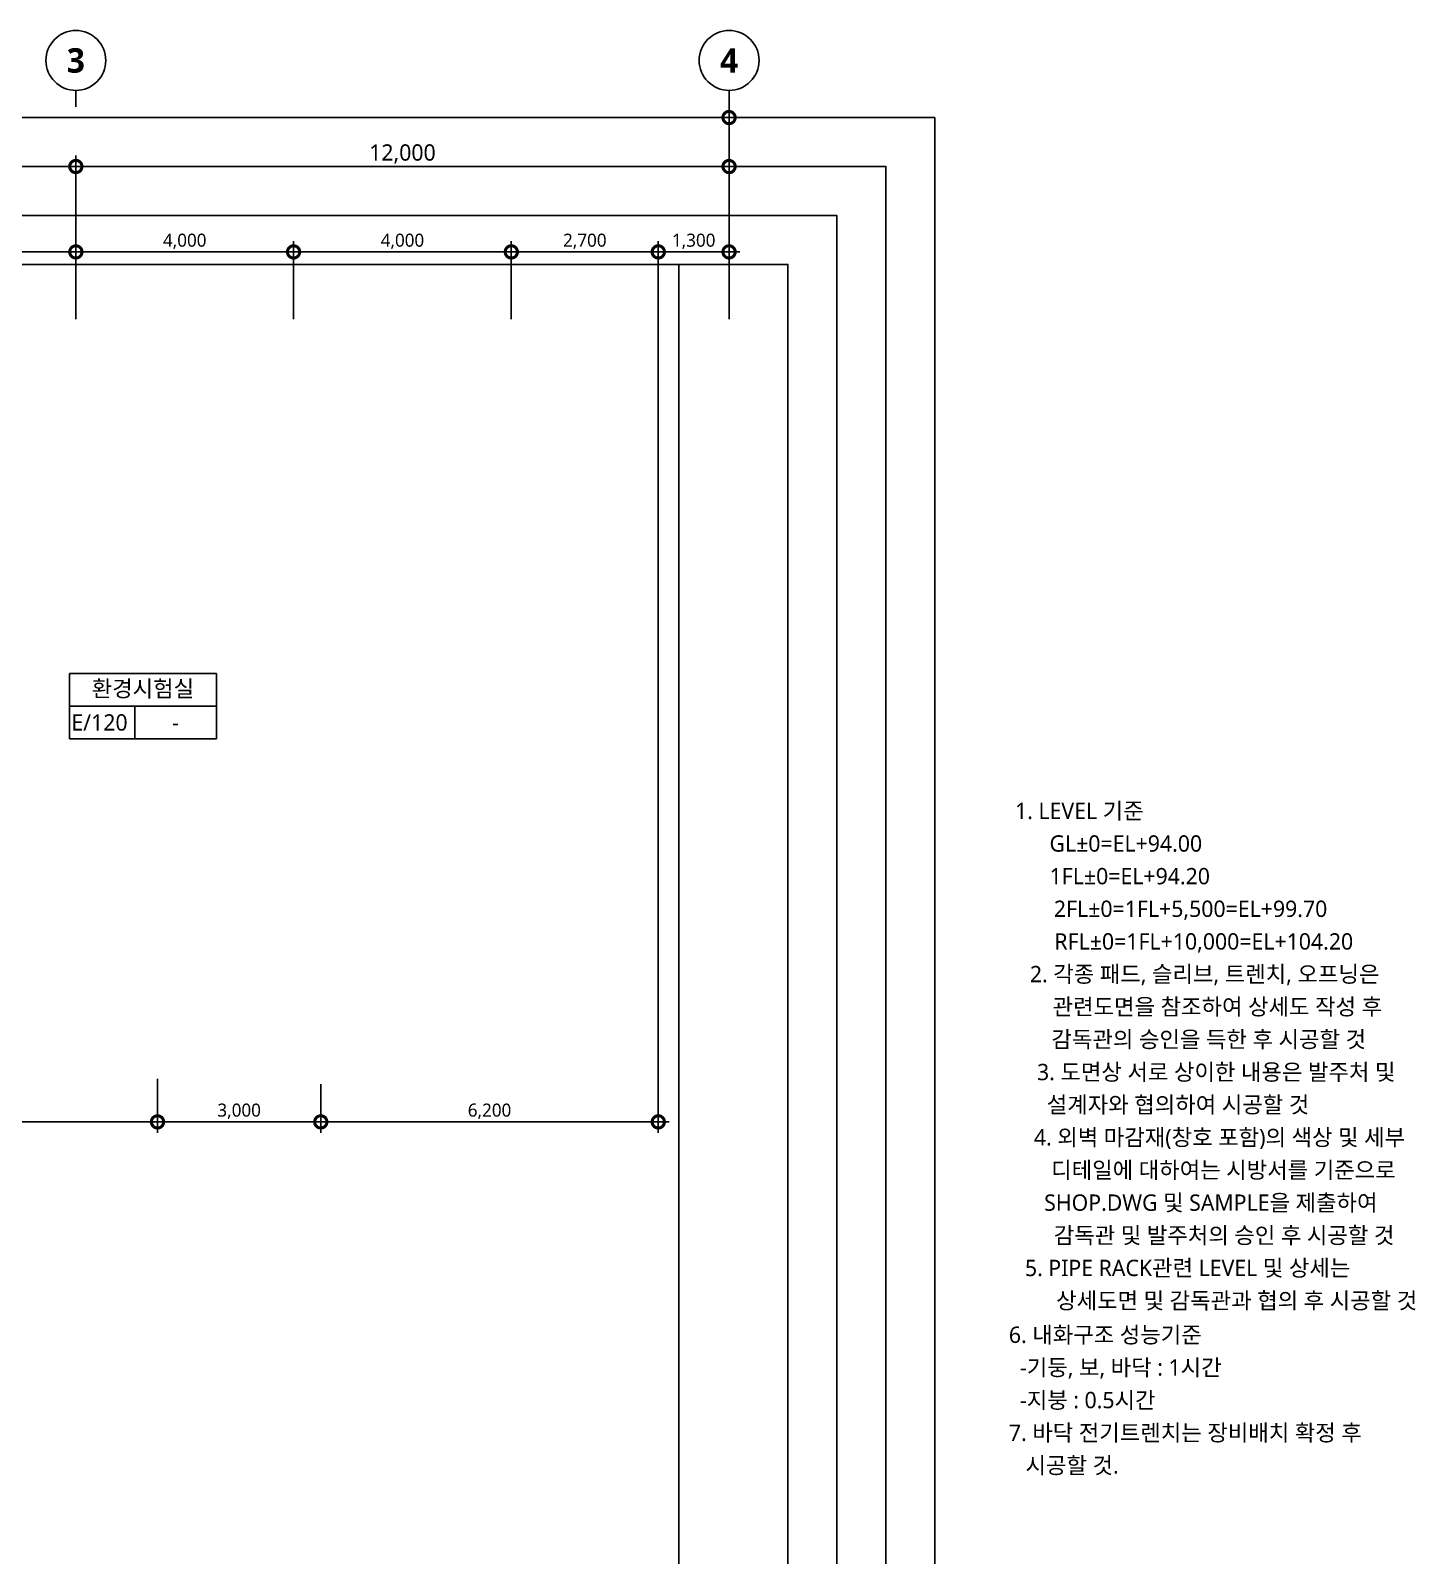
# Model space of a CAD drawing. Header units: millimetres. Extents: x 6046 to 249480, y 2179 to 57100.
# Drawn here: x 55837 to 81280, y 29075 to 57100 of the extents above; entities that cross this region are included whole.
import ezdxf
from ezdxf.enums import TextEntityAlignment as Align

# ---------------------------------------------------------------- set-up
doc = ezdxf.new("R2010")
doc.units = ezdxf.units.MM
doc.header["$LTSCALE"] = 100
doc.layers.get('DEFPOINTS').update_dxf_attribs({"color": 137})
for name, color, linetype in [('3TXT', 3, 'Continuous'), ('AA-FLXK-OPEN', 1, 'Continuous'), ('DIM', 7, 'Continuous'), ('DIM1', 7, 'Continuous'), ('SYM-BUB', 3, 'Continuous'), ('TEXT-NOTE', 6, 'Continuous')]:
    doc.layers.add(name, color=color, linetype=linetype)
doc.layers.add('TEMP', color=171, linetype='Continuous', plot=False)
doc.styles.add('스타일1', font='malgun.ttf')
doc.styles.add('스타일2', font='malgunbd.ttf')
doc.dimstyles.new('GAUN-100', dxfattribs={"dimscale": 100, "dimtxt": 3, "dimasz": 1, "dimexe": 1, "dimexo": 1, "dimgap": 0.5, "dimtad": 1, "dimdec": 0, "dimzin": 1, "dimdsep": 46, "dimlunit": 6, "dimtxsty": '스타일1', "dimblk": 'GAUN-DOT', "dimcen": -2, "dimdle": 2, "dimclrd": 256, "dimclre": 256, "dimclrt": 3, "dimadec": 0, "dimazin": 0, "dimtfac": 1, "dimtdec": 0, "dimtix": 1, "dimtmove": 2, "dimatfit": 3, "dimldrblk": 'DOTSMALL', "dimfxl": 1, "dimtolj": 1, "dimtzin": 1, "dimarcsym": 0})
doc.dimstyles.new('GAUN-100-I', dxfattribs={"dimscale": 100, "dimtxt": 2.4, "dimasz": 1, "dimexe": 1, "dimexo": 1, "dimgap": 0.5, "dimtad": 1, "dimdec": 0, "dimzin": 1, "dimdsep": 46, "dimlunit": 6, "dimtxsty": '스타일1', "dimblk": 'GAUN-DOT', "dimcen": -2, "dimdle": 2, "dimclrd": 256, "dimclre": 256, "dimclrt": 4, "dimadec": 0, "dimazin": 0, "dimtfac": 1, "dimtdec": 0, "dimtix": 1, "dimtmove": 2, "dimatfit": 3, "dimldrblk": 'DOTSMALL', "dimfxl": 1, "dimtolj": 1, "dimtzin": 1, "dimarcsym": 0})

# ---------------------------------------------------------------- blocks, each defined once
blk = doc.blocks.new('GAUN-DOT')
at = {"linetype": 'ByBlock'}
for p, q in [((2, 0), (-2, 0)), ((0, -2), (0, 2))]:
    blk.add_line(p, q, dxfattribs=at)
at = {"const_width": 2.25}
blk.add_lwpolyline([(0, 0.28125, 1), (0, -0.28125, 1)], format="xyb", close=True, dxfattribs=at)
blk = doc.blocks.new('*D18')
at = {"layer": 'DEFPOINTS', "color": 0, "transparency": 16777216}
for p in [(56670, 54600), (49370, 52800), (56670, 52800)]:
    blk.add_point(p, dxfattribs=at)
at = {"layer": 'DIM', "lineweight": -2, "transparency": 16777216}
for p, q in [((49370, 52900), (49370, 54700)), ((56670, 52900), (56670, 54700)), ((49470, 54600), (56570, 54600))]:
    blk.add_line(p, q, dxfattribs=at)
at = {"layer": 'DIM', "lineweight": -2, "transparency": 16777216, "xscale": 100, "yscale": 100, "zscale": 100, "rotation": 180}
blk.add_blockref('GAUN-DOT', (49370, 54600), dxfattribs=at)
at = {"layer": 'DIM', "lineweight": -2, "transparency": 16777216, "xscale": 100, "yscale": 100, "zscale": 100}
blk.add_blockref('GAUN-DOT', (56670, 54600), dxfattribs=at)
at = {"layer": 'DIM', "color": 3, "transparency": 16777216, "insert": (53020, 54830), "char_height": 300, "attachment_point": 5, "style": '스타일1'}
blk.add_mtext('\\A1;7,300', dxfattribs=at)
blk = doc.blocks.new('_DotSmall')
at = {"color": 0, "linetype": 'ByBlock', "const_width": 0.5}
blk.add_lwpolyline([(-0.0625, 0, 1), (0.0625, 0, 1)], format="xyb", close=True, dxfattribs=at)
blk = doc.blocks.new('NEW_BUB')
at = {"layer": 'SYM-BUB', "color": 6}
blk.add_line((0, 3), (0, 0), dxfattribs=at)
blk.add_circle((0, 8.5), 5.5, dxfattribs=at)
at = {"layer": 'SYM-BUB', "color": 3, "style": '스타일2'}
blk.add_attdef('X', text='', height=4.5, dxfattribs=at).set_placement((0, 8.5), align=Align.MIDDLE)
blk = doc.blocks.new('*D19')
at = {"layer": 'DEFPOINTS', "color": 0, "transparency": 16777216}
for p in [(32670, 55500), (32670, 52800), (68670, 52800)]:
    blk.add_point(p, dxfattribs=at)
at = {"layer": 'DIM', "lineweight": -2, "transparency": 16777216}
for p, q in [((32670, 52900), (32670, 55600)), ((68570, 55500), (32770, 55500)), ((68670, 52900), (68670, 55600))]:
    blk.add_line(p, q, dxfattribs=at)
at = {"layer": 'DIM', "lineweight": -2, "transparency": 16777216, "xscale": 100, "yscale": 100, "zscale": 100, "rotation": 180}
blk.add_blockref('GAUN-DOT', (32670, 55500), dxfattribs=at)
at = {"layer": 'DIM', "lineweight": -2, "transparency": 16777216, "xscale": 100, "yscale": 100, "zscale": 100}
blk.add_blockref('GAUN-DOT', (68670, 55500), dxfattribs=at)
at = {"layer": 'DIM', "color": 3, "transparency": 16777216, "insert": (47170, 55780), "char_height": 300, "attachment_point": 5, "style": '스타일1'}
blk.add_mtext('\\A1;36,000', dxfattribs=at)
blk = doc.blocks.new('*D31')
at = {"layer": 'DEFPOINTS', "color": 0, "transparency": 16777216}
for p in [(56670, 54600), (56670, 52800), (68670, 52800)]:
    blk.add_point(p, dxfattribs=at)
at = {"layer": 'DIM', "lineweight": -2, "transparency": 16777216}
for p, q in [((56670, 52900), (56670, 54700)), ((68670, 52900), (68670, 54700)), ((68570, 54600), (56770, 54600))]:
    blk.add_line(p, q, dxfattribs=at)
at = {"layer": 'DIM', "lineweight": -2, "transparency": 16777216, "xscale": 100, "yscale": 100, "zscale": 100, "rotation": 180}
blk.add_blockref('GAUN-DOT', (56670, 54600), dxfattribs=at)
at = {"layer": 'DIM', "lineweight": -2, "transparency": 16777216, "xscale": 100, "yscale": 100, "zscale": 100}
blk.add_blockref('GAUN-DOT', (68670, 54600), dxfattribs=at)
at = {"layer": 'DIM', "color": 3, "transparency": 16777216, "insert": (62670, 54831), "char_height": 300, "attachment_point": 5, "style": '스타일1'}
blk.add_mtext('\\A1;12,000', dxfattribs=at)
blk = doc.blocks.new('room')
at = {"layer": 'TEXT-NOTE'}
for p, q in [((0, 0), (0, 12)), ((0, 12), (27, 12)), ((27, 12), (27, 0)), ((0, 6), (27, 6)), ((12, 0), (12, 6)), ((27, 0), (0, 0))]:
    blk.add_line(p, q, dxfattribs=at)
at = {"layer": 'TEXT-NOTE', "color": 3, "style": '스타일1'}
for tag, p in [('실명', (13.5, 9.28)), ('101', (5.53, 3.02)), ('2400', (19.5, 3))]:
    blk.add_attdef(tag, text='', height=3, dxfattribs=at).set_placement(p, align=Align.MIDDLE)
blk = doc.blocks.new('*D67')
at = {"layer": 'DEFPOINTS', "color": 0, "transparency": 16777216}
for p in [(44670, 37837), (58170, 37837), (58170, 37043)]:
    blk.add_point(p, dxfattribs=at)
at = {"layer": 'DIM1', "lineweight": -2, "transparency": 16777216}
for p, q in [((44670, 37737), (44670, 36943)), ((58170, 37737), (58170, 36943)), ((44770, 37043), (58070, 37043))]:
    blk.add_line(p, q, dxfattribs=at)
at = {"layer": 'DIM1', "lineweight": -2, "transparency": 16777216, "xscale": 100, "yscale": 100, "zscale": 100, "rotation": 180}
blk.add_blockref('GAUN-DOT', (44670, 37043), dxfattribs=at)
at = {"layer": 'DIM1', "lineweight": -2, "transparency": 16777216, "xscale": 100, "yscale": 100, "zscale": 100}
blk.add_blockref('GAUN-DOT', (58170, 37043), dxfattribs=at)
at = {"layer": 'DIM1', "color": 4, "transparency": 16777216, "insert": (51420, 37238), "char_height": 240, "attachment_point": 5, "style": '스타일1'}
blk.add_mtext('\\A1;13,500', dxfattribs=at)
blk = doc.blocks.new('*D68')
at = {"layer": 'DEFPOINTS', "color": 0, "transparency": 16777216}
for p in [(58170, 37837), (61170, 37837), (58170, 37043)]:
    blk.add_point(p, dxfattribs=at)
at = {"layer": 'DIM1', "lineweight": -2, "transparency": 16777216}
for p, q in [((58170, 37737), (58170, 36943)), ((61170, 37737), (61170, 36943)), ((61070, 37043), (58270, 37043))]:
    blk.add_line(p, q, dxfattribs=at)
at = {"layer": 'DIM1', "lineweight": -2, "transparency": 16777216, "xscale": 100, "yscale": 100, "zscale": 100, "rotation": 180}
blk.add_blockref('GAUN-DOT', (58170, 37043), dxfattribs=at)
at = {"layer": 'DIM1', "lineweight": -2, "transparency": 16777216, "xscale": 100, "yscale": 100, "zscale": 100}
blk.add_blockref('GAUN-DOT', (61170, 37043), dxfattribs=at)
at = {"layer": 'DIM1', "color": 4, "transparency": 16777216, "insert": (59670, 37238), "char_height": 240, "attachment_point": 5, "style": '스타일1'}
blk.add_mtext('\\A1;3,000', dxfattribs=at)
blk = doc.blocks.new('*D69')
at = {"layer": 'DEFPOINTS', "color": 0, "transparency": 16777216}
for p in [(61170, 37837), (67370, 37837), (67370, 37043)]:
    blk.add_point(p, dxfattribs=at)
at = {"layer": 'DIM1', "lineweight": -2, "transparency": 16777216}
for p, q in [((61170, 37737), (61170, 36943)), ((67370, 37737), (67370, 36943)), ((61270, 37043), (67270, 37043))]:
    blk.add_line(p, q, dxfattribs=at)
at = {"layer": 'DIM1', "lineweight": -2, "transparency": 16777216, "xscale": 100, "yscale": 100, "zscale": 100, "rotation": 180}
blk.add_blockref('GAUN-DOT', (61170, 37043), dxfattribs=at)
at = {"layer": 'DIM1', "lineweight": -2, "transparency": 16777216, "xscale": 100, "yscale": 100, "zscale": 100}
blk.add_blockref('GAUN-DOT', (67370, 37043), dxfattribs=at)
at = {"layer": 'DIM1', "color": 4, "transparency": 16777216, "insert": (64270, 37238), "char_height": 240, "attachment_point": 5, "style": '스타일1'}
blk.add_mtext('\\A1;6,200', dxfattribs=at)
blk = doc.blocks.new('*D224')
at = {"layer": 'DEFPOINTS', "color": 0, "transparency": 16777216}
for p in [(56670, 53031), (52670, 51697), (56670, 51697)]:
    blk.add_point(p, dxfattribs=at)
at = {"layer": 'DIM1', "lineweight": -2, "transparency": 16777216}
for p, q in [((52670, 51797), (52670, 53131)), ((52770, 53031), (56570, 53031)), ((56670, 51797), (56670, 53131))]:
    blk.add_line(p, q, dxfattribs=at)
at = {"layer": 'DIM1', "lineweight": -2, "transparency": 16777216, "xscale": 100, "yscale": 100, "zscale": 100, "rotation": 180}
blk.add_blockref('GAUN-DOT', (52670, 53031), dxfattribs=at)
at = {"layer": 'DIM1', "lineweight": -2, "transparency": 16777216, "xscale": 100, "yscale": 100, "zscale": 100}
blk.add_blockref('GAUN-DOT', (56670, 53031), dxfattribs=at)
at = {"layer": 'DIM1', "color": 4, "transparency": 16777216, "insert": (54670, 53225), "char_height": 240, "attachment_point": 5, "style": '스타일1'}
blk.add_mtext('\\A1;4,000', dxfattribs=at)
blk = doc.blocks.new('*D225')
at = {"layer": 'DEFPOINTS', "color": 0, "transparency": 16777216}
for p in [(56670, 53031), (56670, 51697), (60670, 51697)]:
    blk.add_point(p, dxfattribs=at)
at = {"layer": 'DIM1', "lineweight": -2, "transparency": 16777216}
for p, q in [((56670, 51797), (56670, 53131)), ((60570, 53031), (56770, 53031)), ((60670, 51797), (60670, 53131))]:
    blk.add_line(p, q, dxfattribs=at)
at = {"layer": 'DIM1', "lineweight": -2, "transparency": 16777216, "xscale": 100, "yscale": 100, "zscale": 100, "rotation": 180}
blk.add_blockref('GAUN-DOT', (56670, 53031), dxfattribs=at)
at = {"layer": 'DIM1', "lineweight": -2, "transparency": 16777216, "xscale": 100, "yscale": 100, "zscale": 100}
blk.add_blockref('GAUN-DOT', (60670, 53031), dxfattribs=at)
at = {"layer": 'DIM1', "color": 4, "transparency": 16777216, "insert": (58670, 53225), "char_height": 240, "attachment_point": 5, "style": '스타일1'}
blk.add_mtext('\\A1;4,000', dxfattribs=at)
blk = doc.blocks.new('*D226')
at = {"layer": 'DEFPOINTS', "color": 0, "transparency": 16777216}
for p in [(64670, 53031), (60670, 51697), (64670, 51697)]:
    blk.add_point(p, dxfattribs=at)
at = {"layer": 'DIM1', "lineweight": -2, "transparency": 16777216}
for p, q in [((60670, 51797), (60670, 53131)), ((60770, 53031), (64570, 53031)), ((64670, 51797), (64670, 53131))]:
    blk.add_line(p, q, dxfattribs=at)
at = {"layer": 'DIM1', "lineweight": -2, "transparency": 16777216, "xscale": 100, "yscale": 100, "zscale": 100, "rotation": 180}
blk.add_blockref('GAUN-DOT', (60670, 53031), dxfattribs=at)
at = {"layer": 'DIM1', "lineweight": -2, "transparency": 16777216, "xscale": 100, "yscale": 100, "zscale": 100}
blk.add_blockref('GAUN-DOT', (64670, 53031), dxfattribs=at)
at = {"layer": 'DIM1', "color": 4, "transparency": 16777216, "insert": (62670, 53225), "char_height": 240, "attachment_point": 5, "style": '스타일1'}
blk.add_mtext('\\A1;4,000', dxfattribs=at)
blk = doc.blocks.new('*D227')
at = {"layer": 'DEFPOINTS', "color": 0, "transparency": 16777216}
for p in [(64670, 53031), (64670, 51697), (67370, 51697)]:
    blk.add_point(p, dxfattribs=at)
at = {"layer": 'DIM1', "lineweight": -2, "transparency": 16777216}
for p, q in [((64670, 51797), (64670, 53131)), ((67270, 53031), (64770, 53031)), ((67370, 51797), (67370, 53131))]:
    blk.add_line(p, q, dxfattribs=at)
at = {"layer": 'DIM1', "lineweight": -2, "transparency": 16777216, "xscale": 100, "yscale": 100, "zscale": 100, "rotation": 180}
blk.add_blockref('GAUN-DOT', (64670, 53031), dxfattribs=at)
at = {"layer": 'DIM1', "lineweight": -2, "transparency": 16777216, "xscale": 100, "yscale": 100, "zscale": 100}
blk.add_blockref('GAUN-DOT', (67370, 53031), dxfattribs=at)
at = {"layer": 'DIM1', "color": 4, "transparency": 16777216, "insert": (66020, 53225), "char_height": 240, "attachment_point": 5, "style": '스타일1'}
blk.add_mtext('\\A1;2,700', dxfattribs=at)
blk = doc.blocks.new('*D479')
at = {"layer": 'DEFPOINTS', "color": 0, "transparency": 16777216}
for p in [(67370, 53031), (67370, 51697), (68670, 51697)]:
    blk.add_point(p, dxfattribs=at)
at = {"layer": 'DIM1', "lineweight": -2, "transparency": 16777216}
for p, q in [((67370, 51797), (67370, 53131)), ((68570, 53031), (67470, 53031)), ((68670, 51797), (68670, 53131))]:
    blk.add_line(p, q, dxfattribs=at)
at = {"layer": 'DIM1', "lineweight": -2, "transparency": 16777216, "xscale": 100, "yscale": 100, "zscale": 100, "rotation": 180}
blk.add_blockref('GAUN-DOT', (67370, 53031), dxfattribs=at)
at = {"layer": 'DIM1', "lineweight": -2, "transparency": 16777216, "xscale": 100, "yscale": 100, "zscale": 100}
blk.add_blockref('GAUN-DOT', (68670, 53031), dxfattribs=at)
at = {"layer": 'DIM1', "color": 4, "transparency": 16777216, "insert": (68020, 53225), "char_height": 240, "attachment_point": 5, "style": '스타일1'}
blk.add_mtext('\\A1;1,300', dxfattribs=at)

msp = doc.modelspace()

# ---------------------------------------------------------------- linework, layer by layer
at = {"layer": 'AA-FLXK-OPEN'}
msp.add_line((67370.4, 52800), (67370.4, 37237.9), dxfattribs=at)
at = {"layer": 'DIM1'}
msp.add_line((58170.4, 37837.2), (58170.4, 37015.7), dxfattribs=at)
at = {"layer": 'TEMP'}
for points in [[(28132.4, 55500), (72450, 55500), (72450, 3900), (28132.4, 3900)], [(29032.4, 54600), (71550, 54600), (71550, 4800), (29032.4, 4800)], [(29932.4, 53700), (70650, 53700), (70650, 5700), (29932.4, 5700)], [(30832.4, 52800), (67750, 52800), (67750, 6600), (30832.4, 6600)], [(30832.4, 52800), (69750, 52800), (69750, 6600), (30832.4, 6600)]]:
    msp.add_lwpolyline(points, close=True, dxfattribs=at)

# ---------------------------------------------------------------- block references
at = {"layer": 'SYM-BUB', "xscale": 100, "yscale": 100, "zscale": 100}
for p, values in [((56670.4, 55700), {'X': '3'}), ((68670.4, 55700), {'X': '4'})]:
    msp.add_blockref('NEW_BUB', p, dxfattribs=at).add_auto_attribs(values)
at = {"layer": 'TEXT-NOTE'}
ref = msp.add_blockref('room', (56551.7, 44082.4), dxfattribs=dict(at, xscale=100, yscale=100, zscale=100))
ref.add_attrib('2400', '-', dxfattribs={"color": 3, "height": 300, "style": '스타일1'}).set_placement((58501.7, 44382.4), align=Align.MIDDLE_CENTER)
ref.add_attrib('101', 'E/120', dxfattribs={"color": 3, "height": 300, "style": '스타일1'}).set_placement((57104.4, 44384.2), align=Align.MIDDLE)
ref.add_attrib('실명', '환경시험실', dxfattribs={"color": 3, "height": 300, "style": '스타일1'}).set_placement((57901.7, 45010.6), align=Align.MIDDLE)

# ---------------------------------------------------------------- texts
at = {"layer": '3TXT', "style": '스타일1'}
for s, p in [('1. LEVEL 기준', (75105.3, 42759.5)), ('   GL±0=EL+94.00', (75806.2, 42159.5)), ('   1FL±0=EL+94.20', (75878.8, 41559.5)), ('   2FL±0=1FL+5,500=EL+99.70', (76995.8, 40959.5)), ('   RFL±0=1FL+10,000=EL+104.20', (77238, 40359.5)), ('2. 각종 패드, 슬리브, 트렌치, 오프닝은', (77406.6, 39759.5)), ('   관련도면을 참조하여 상세도 작성 후 ', (77537.9, 39159.5)), ('   감독관의 승인을 득한 후 시공할 것', (77329.2, 38559.5)), ('3. 도면상 서로 상이한 내용은 발주처 및   ', (77771.9, 37959.5)), ('   설계자와 협의하여 시공할 것', (76765.1, 37359.5)), ('4. 외벽 마감재(창호 포함)의 색상 및 세부', (77678.9, 36759.5)), ('   디테일에 대하여는 시방서를 기준으로', (77599.9, 36159.5)), ('   SHOP.DWG 및 SAMPLE을 제출하여', (77368, 35559.5)), ('   감독관 및 발주처의 승인 후 시공할 것', (77611.3, 34959.5)), ('5. PIPE RACK관련 LEVEL 및 상세는 ', (77144.9, 34359.5)), ('   상세도면 및 감독관과 협의 후 시공할 것 ', (77893.3, 33759.5))]:
    msp.add_text(s, height=300, dxfattribs=at).set_placement(p, align=Align.MIDDLE_CENTER)
for s, p in [('6. 내화구조 성능기준', (73810.3, 33130.6)), ('  -기둥, 보, 바닥 : 1시간', (73810.3, 32530.6)), ('  -지붕 : 0.5시간', (73810.3, 31930.6)), ('7. 바닥 전기트렌치는 장비배치 확정 후', (73810.3, 31330.6)), ('   시공할 것.', (73810.3, 30730.6))]:
    msp.add_text(s, height=300, dxfattribs=at).set_placement(p, align=Align.MIDDLE_LEFT)

# ---------------------------------------------------------------- dimensions: what is measured, and where the dimension line sits
at = {"layer": 'DIM'}
dim = msp.add_linear_dim(base=(32670.4, 55500), p1=(68670.4, 52800), p2=(32670.4, 52800), dimstyle='GAUN-100', dxfattribs=at)
dim.commit()
dim.dimension.update_dxf_attribs({"geometry": '*D19', "text_midpoint": (47170.4, 55780.2), "dimtype": 160})
dim = msp.add_linear_dim(base=(56670.4, 54600), p1=(49370.4, 52800), p2=(56670.4, 52800), angle=180, dimstyle='GAUN-100', dxfattribs=at)
dim.commit()
dim.dimension.update_dxf_attribs({"geometry": '*D18', "text_midpoint": (53020.4, 54830.2)})
dim = msp.add_linear_dim(base=(56670.4, 54600), p1=(68670.4, 52800), p2=(56670.4, 52800), dimstyle='GAUN-100', dxfattribs=at)
dim.commit()
dim.dimension.update_dxf_attribs({"geometry": '*D31', "text_midpoint": (62670.4, 54831)})
at = {"layer": 'DIM1'}
for base, p1, p2, picture, middle in [((56670.4, 53030.6), (52670.4, 51697.2), (56670.4, 51697.2), '*D224', (54670.4, 53224.8)), ((64670.4, 53030.6), (60670.4, 51697.2), (64670.4, 51697.2), '*D226', (62670.4, 53224.8)), ((58170.4, 37043.4), (44670.4, 37837.2), (58170.4, 37837.2), '*D67', (51420.4, 37238.2)), ((67370.4, 37043.4), (61170.4, 37837.2), (67370.4, 37837.2), '*D69', (64270.4, 37237.5))]:
    dim = msp.add_linear_dim(base=base, p1=p1, p2=p2, dimstyle='GAUN-100-I', dxfattribs=at)
    dim.commit()
    dim.dimension.update_dxf_attribs({"geometry": picture, "text_midpoint": middle})
for base, p1, p2, picture, middle in [((56670.4, 53030.6), (60670.4, 51697.2), (56670.4, 51697.2), '*D225', (58670.4, 53224.8)), ((64670.4, 53030.6), (67370.4, 51697.2), (64670.4, 51697.2), '*D227', (66020.4, 53224.8)), ((67370.4, 53030.6), (68670.4, 51697.2), (67370.4, 51697.2), '*D479', (68020.4, 53225.4)), ((58170.4, 37043.4), (61170.4, 37837.2), (58170.4, 37837.2), '*D68', (59670.4, 37237.5))]:
    dim = msp.add_linear_dim(base=base, p1=p1, p2=p2, angle=180, dimstyle='GAUN-100-I', dxfattribs=at)
    dim.commit()
    dim.dimension.update_dxf_attribs({"geometry": picture, "text_midpoint": middle})

doc.saveas('drawing.dxf')
